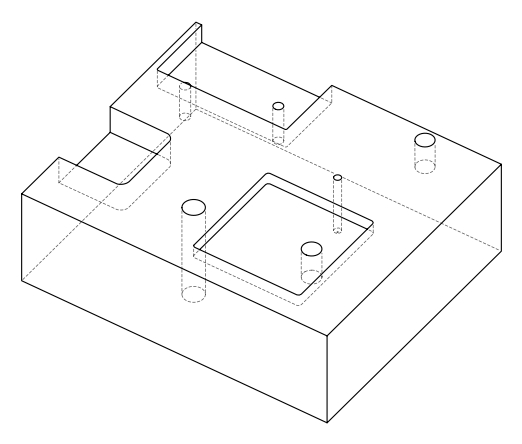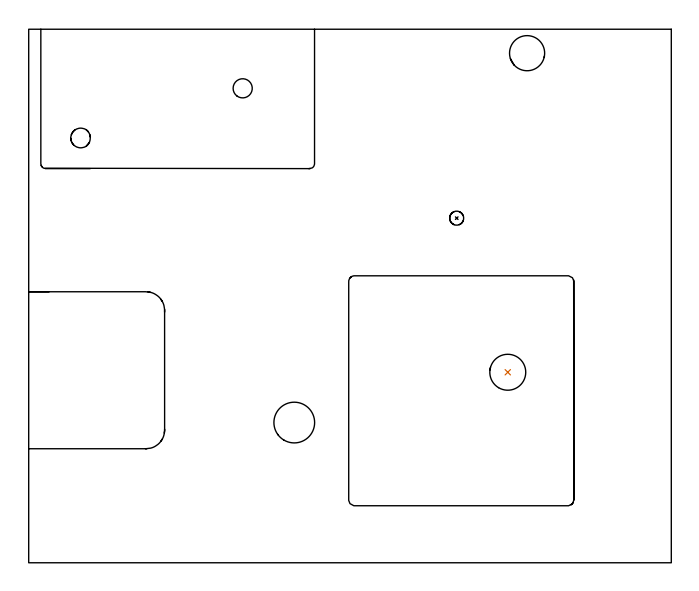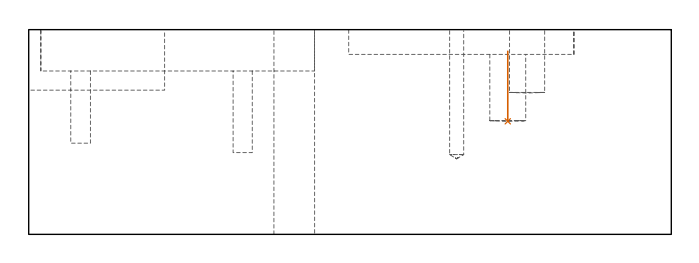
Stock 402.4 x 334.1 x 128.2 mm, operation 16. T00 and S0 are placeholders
(PLAN: 16 operations, 13 tool changes, 355.3 min)
(1 MILL_RECTANGULAR_POCKET | POCKET_RECTANGULAR_STRAIGHT | NXT0201_008 | Follow Part, ap 1.5, ae 75% | 99.46 min | 314551 mm3)
(2 MILL_SLOT | SLOT_PARTIAL_RECTANGULAR | UGT0201_094 | Follow Part, ap 5, ae 75% | 12.73 min | 314867 mm3)
(3 MILL_SLOT_1 | SLOT_PARTIAL_RECTANGULAR_1 | NXT0201_008 | Follow Part, ap 1.5, ae 75% | 239.48 min | 387371 mm3)
(4 MILL_BLIND_HOLE_FROM_SOLID_MATERIAL | STEP1POCKET | UGT0201_128 | Spiral | 0.67 min | 5383 mm3)
(5 SPOT_DRILL | STEP1HOLE | NXT0321_9005460120000 | 0.05 min | 165 mm3)
(6 SPOT_DRILL_1 | STEP1POCKET_1 | NXT0321_9005460120000 | 0.03 min | 2 mm3)
(7 SPOT_DRILL_2 | STEP1POCKET_3 | NXT0321_9005460120000 | 0.03 min | 12 mm3)
(8 DRILL_BLIND_HOLE_INTO_CENTER | STEP1HOLE | NXT0301_038 | 0.05 min | 239 mm3)
(9 GUN_DRILL_THROUGH_HOLE | STEP1HOLE | UGT0307_002 | 0.58 min | 3330 mm3)
(10 SPADE_DRILL_TO_ENLARGE_THROUGH_HOLE | STEP1HOLE | UGT0306_007 | 0.54 min | 23560 mm3)
(11 DRILL_TO_ENLARGE_THROUGH_HOLE | STEP1HOLE | UGT0301_386 | 0.56 min | 38104 mm3)
(12 DRILL_BLIND_HOLE_INTO_CENTER_1 | STEP1POCKET_1 | NXT0301_038 | 0.22 min | 1729 mm3)
(13 DRILL_TO_ENLARGE_BLIND_HOLE | STEP1POCKET_1 | UGT0301_373 | 0.22 min | 4023 mm3)
(14 INDEXABLE_INSERT_DRILL_BLIND_HOLE_FROM_SOLID | STEP1POCKET_2 | NXT0302_015 | 0.17 min | 14998 mm3)
(15 DRILL_BLIND_HOLE_INTO_CENTER_2 | STEP1POCKET_3 | UGT0301_483 | 0.33 min | 4744 mm3)
(16 INDEXABLE_INSERT_DRILL_BLIND_HOLE_FROM_SOLID_1 | STEP1POCKET_4 | NXT0302_016 | 0.18 min | 16542 mm3)
(TOOL NXT0201_008 | ENDMILL 6mm [2P460-0600-NA 1630] | D6 FL26 Z6)
(TOOL UGT0201_094 | End mill 20 mm | D20 FL38 Z4)
(TOOL UGT0201_128 | Carbide End Mill 10.0 | D10 FL15 Z4)
(TOOL NXT0321_9005460120000 | NC Spot Drill, 142deg, 12mm, Carbide, Uncoated | D12 PA142 FL30 Z2)
(TOOL NXT0301_038 | Carbide Drill 6.7mm [860.1-0670-034A1-MM 2214] | D6.7 PA140 FL53 Z2)
(TOOL UGT0307_002 | Gun Drill 6 mm | D6 PA130 FL24 Z1)
(TOOL UGT0306_007 | Spade Drill 16.5mm | D16.5 PA132 FL10 Z2)
(TOOL UGT0301_386 | Twist Drill 25.5 mm | D25.5 PA118 FL165 Z2)
(TOOL UGT0301_373 | Twist Drill Flat Bottom 12 mm | D12 PA180 FL101 Z2)
(TOOL NXT0302_015 | Index. Insert Drill 22mm [880-D2200L25-03] | D22 PA176 FL66 Z2)
(TOOL UGT0301_483 | Carbide Drill 8.8 mm | D8.8 PA118 FL81 Z2)
(TOOL NXT0302_016 | Index. Insert Drill 22.5mm [880-D2250L25-03] | D22.5 PA176 FL68 Z2)
(OP 16 INDEXABLE_INSERT_DRILL_BLIND_HOLE_FROM_SOLID_1)
G17 G21 G94 G90
T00 M6
G54
G17 G0 G90 X300. Y119.3 S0 M3
G43 Z138.2 H1
G94 G81 G98 Z70.8 F250. R114.7
G80
M5
M2
